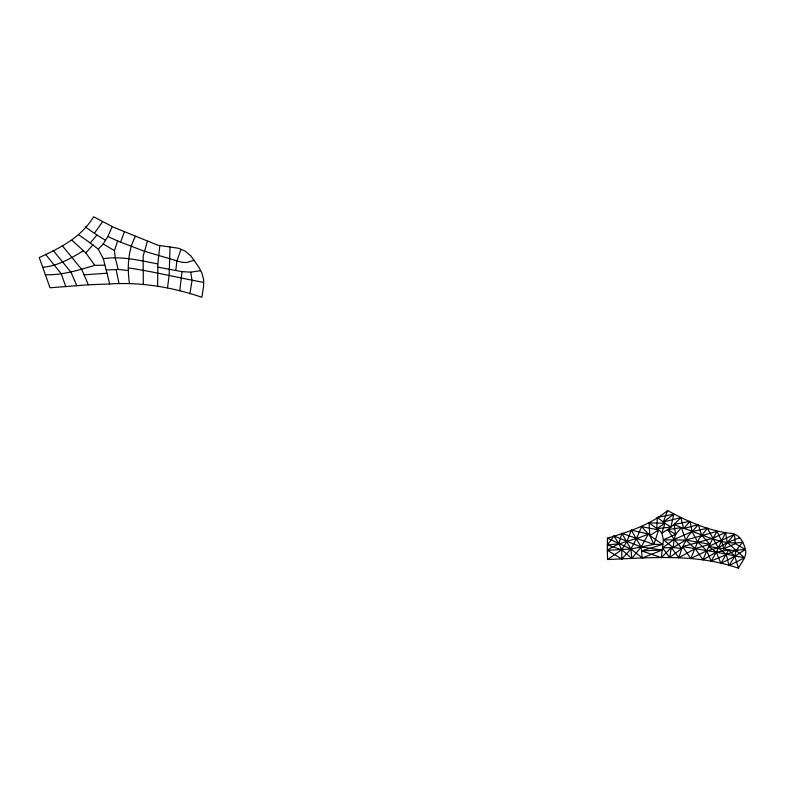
<?xml version="1.0" encoding="UTF-8"?>
<svg xmlns="http://www.w3.org/2000/svg" width="785" height="785" viewBox="0 0 785 785"><rect width="100%" height="100%" fill="white"/><g stroke="black" fill="none" stroke-linecap="round" stroke-linejoin="round"><path stroke-width="1.18" d="M159.836 245.509L157.834 263.917L157.648 286.103M607.345 550.295L630.895 549L653.895 544.397L658.625 529.953L641.62 526.666L636.507 538.539L630.895 549L621.848 558.979L607.345 550.295L607.462 538.167C628.795 531.779 650.157 524.871 667.623 510.525C687.709 521.574 709.473 531.268 732.464 533.545C740.844 535.301 744.484 544.034 745.75 551.639C746.113 558.194 740.912 562.659 738.499 568.222C696.354 553.464 651.256 557.684 607.551 559.528L607.345 550.295C619.522 541.365 634.977 540.365 648.381 534.016L641.09 546.988L631.846 558.478L621.749 549.726L607.345 545.016L613.948 535.978L641.09 546.988L662.197 550.049L642.238 557.958L630.895 549L607.462 538.167M170.031 246.824L169.167 275.074L167.529 287.791M129.456 283.67C127.199 267.646 127.788 250.945 135.412 236.314M607.551 559.528L621.749 549.726L626.94 541.444L631.307 530.14L641.09 546.988L641.551 550.903L661.313 557.635L663.433 539.844L661.863 533.093L659.655 530.64L649.097 522.879L649.813 535.576L653.895 544.397L662.618 544.397L649.813 535.576L641.62 526.666M656.731 528.688L657.31 517.433L673.795 514.214L670.939 527.01L656.731 528.688L664.983 523.252L670.939 527.01M157.736 267.135L182.012 271.639L179.745 290.833M175.86 270.128L176.841 261.032L181.011 249.345M662.452 547.842L673.216 547.567L674.138 539.472L675.659 534.34L681.38 527.648C700.868 533.192 722.033 546.282 742.659 542.15L736.163 550.442L734.799 556.29L728.971 565.691L726.272 554.416L718.334 547.891L707.373 528.295L691.977 531.622L674.138 539.472L662.452 547.842L669.664 557.507L681.831 548.46L688.347 535.713L698.336 524.665L701.643 535.184L709.728 544.221L702.889 559.784L695.245 548.627L685.737 540.07L681.38 527.648L674.129 524.429L667.77 529.571L661.863 533.093L664.983 523.252L657.31 517.433M189.941 293.904L192.001 280.49L190.745 272.169L182.012 271.639M669.664 557.507L671.342 547.616L678.809 557.693L695.245 548.627L709.728 544.221L716.999 531.396L721.582 540.914L723.701 548.813L732.346 550.462L745.318 549.51L735.408 543.652L734.417 534.359L708.678 546.478L716.342 552.189L744.455 557.792L728.971 565.691M653.895 544.397L621.848 533.319L618.884 543.74L621.749 549.726L621.848 558.979M147.423 241.299L143.125 256.175L143.321 284.592M678.809 557.693L681.831 548.46L674.138 539.472L667.77 529.571L681.38 527.648M128.357 270.531L118.182 269.451L115.258 257.941L114.463 250.601L117.652 240.946L107.849 236.511L103.178 243.978L98.233 249.13L103.326 258.687L109.674 283.964C141.006 281.913 172.278 287.192 201.902 297.279L203.609 285.936L203.658 279.862L202.157 273.661L199.135 267.636L191.02 256.106L185.427 251.229L178.411 248.237L157.991 245.263L113.432 227.179L93.601 216.778C81.257 237.247 60.347 248.011 39.25 257.519L50.005 287.771L88.97 284.759L109.674 283.964M194.111 260.247L186.624 262.553L181.816 262.278L144.293 251.229L120.586 242.173L124.403 231.781M698.336 524.665L683.588 528.54L680.919 517.6L663.286 522.005L667.623 510.525M744.455 557.792L727.273 542.464L725.536 532.456L712.809 538.284L682.616 546.615L690.741 558.528L699.131 538.618L707.373 528.295M107.849 236.511L112.186 226.61M725.536 532.456L716.342 552.189L711.082 561.089L706.824 550.785L697.796 542.141L691.977 531.622L690.064 521.358L674.129 524.429L675.659 534.34L663.433 539.844L673.216 547.567L681.831 548.46M738.499 568.222L734.799 556.29L728.657 549.951L720.924 563.394L716.342 552.189L682.616 546.615M708.678 546.478L723.701 548.813L727.273 542.464L734.417 534.359M85.32 226.885L94.367 233.292L102.423 221.919M78.726 234.852L90.246 242.957L96.908 235.029L105.514 240.259M104.66 265.173L94.799 265.369L85.83 252.917L93.013 244.724M683.588 528.54L690.064 521.358M674.129 524.429L680.919 517.6M661.313 557.635L671.342 547.616M663.286 522.005L673.795 514.214M745.318 549.51L734.799 556.29L720.924 563.394M649.813 535.576L658.625 529.953M673.216 547.567L685.737 540.07L716.999 531.396M83.436 250.729C70.836 258.353 57.56 266.184 42.537 267.234M702.889 559.784L716.342 552.189L728.657 549.951M690.741 558.528L706.824 550.785L718.334 547.891L727.273 542.464L739.745 537.764M723.701 548.813L735.408 543.652M711.082 561.089L736.163 550.442M642.238 557.958L641.551 550.903L662.618 544.397M94.799 265.369C78.569 270.069 62.427 275.378 45.177 274.721M190.745 272.169L200.646 270.658M607.345 545.016L618.884 543.74L613.948 535.978M62.192 245.577L81.611 269.304L84.074 274.848L106.956 273.2M103.326 258.687C121.744 255.871 139.858 260.581 157.834 263.917M106.152 270.06L118.182 269.451M641.551 550.903L662.197 550.049M663.433 539.844L685.737 540.07L709.728 544.221M649.097 522.879L664.983 523.252M203.639 282.404C178.499 277.782 153.664 271.639 128.338 267.891M631.307 530.14L648.381 534.016M117.652 240.946L120.586 242.173M675.659 534.34L667.77 529.571M114.463 250.601L103.178 243.978M90.246 242.957L98.233 249.13M94.367 233.292L96.908 235.029M72.141 240.406L85.83 252.917M45.481 254.271L61.142 273.612L65.842 286.702M53.086 250.317L71.101 272.385L76.861 285.779M621.848 533.319L630.895 549L631.846 558.478M84.074 274.848L88.322 284.818M116.092 269.549L119.035 283.591"/></g></svg>
